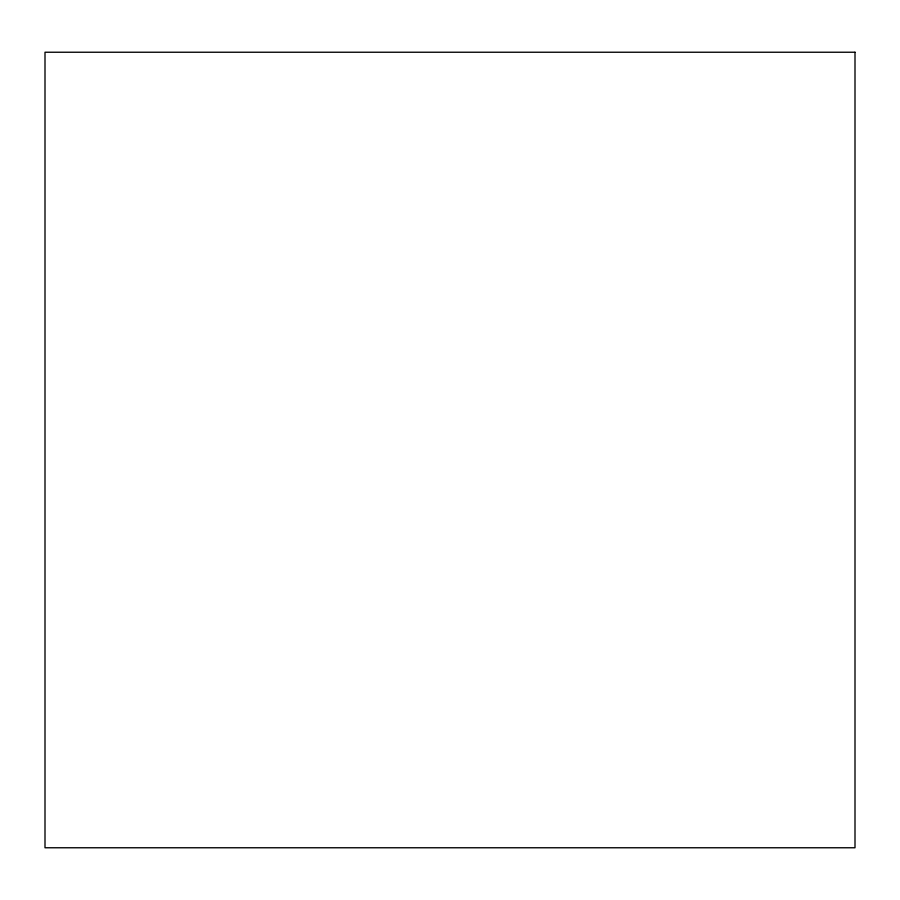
<?xml version="1.0" encoding="UTF-8"?>
<svg xmlns="http://www.w3.org/2000/svg" width="900" height="900" viewBox="0 0 900 900"><rect width="100%" height="100%" fill="white"/><g stroke="black" fill="none" stroke-linecap="round" stroke-linejoin="round"><path stroke-width="1.35" d="M855 52.234L45 52.234L45 847.766L855 847.766L855 52.234"/></g></svg>
